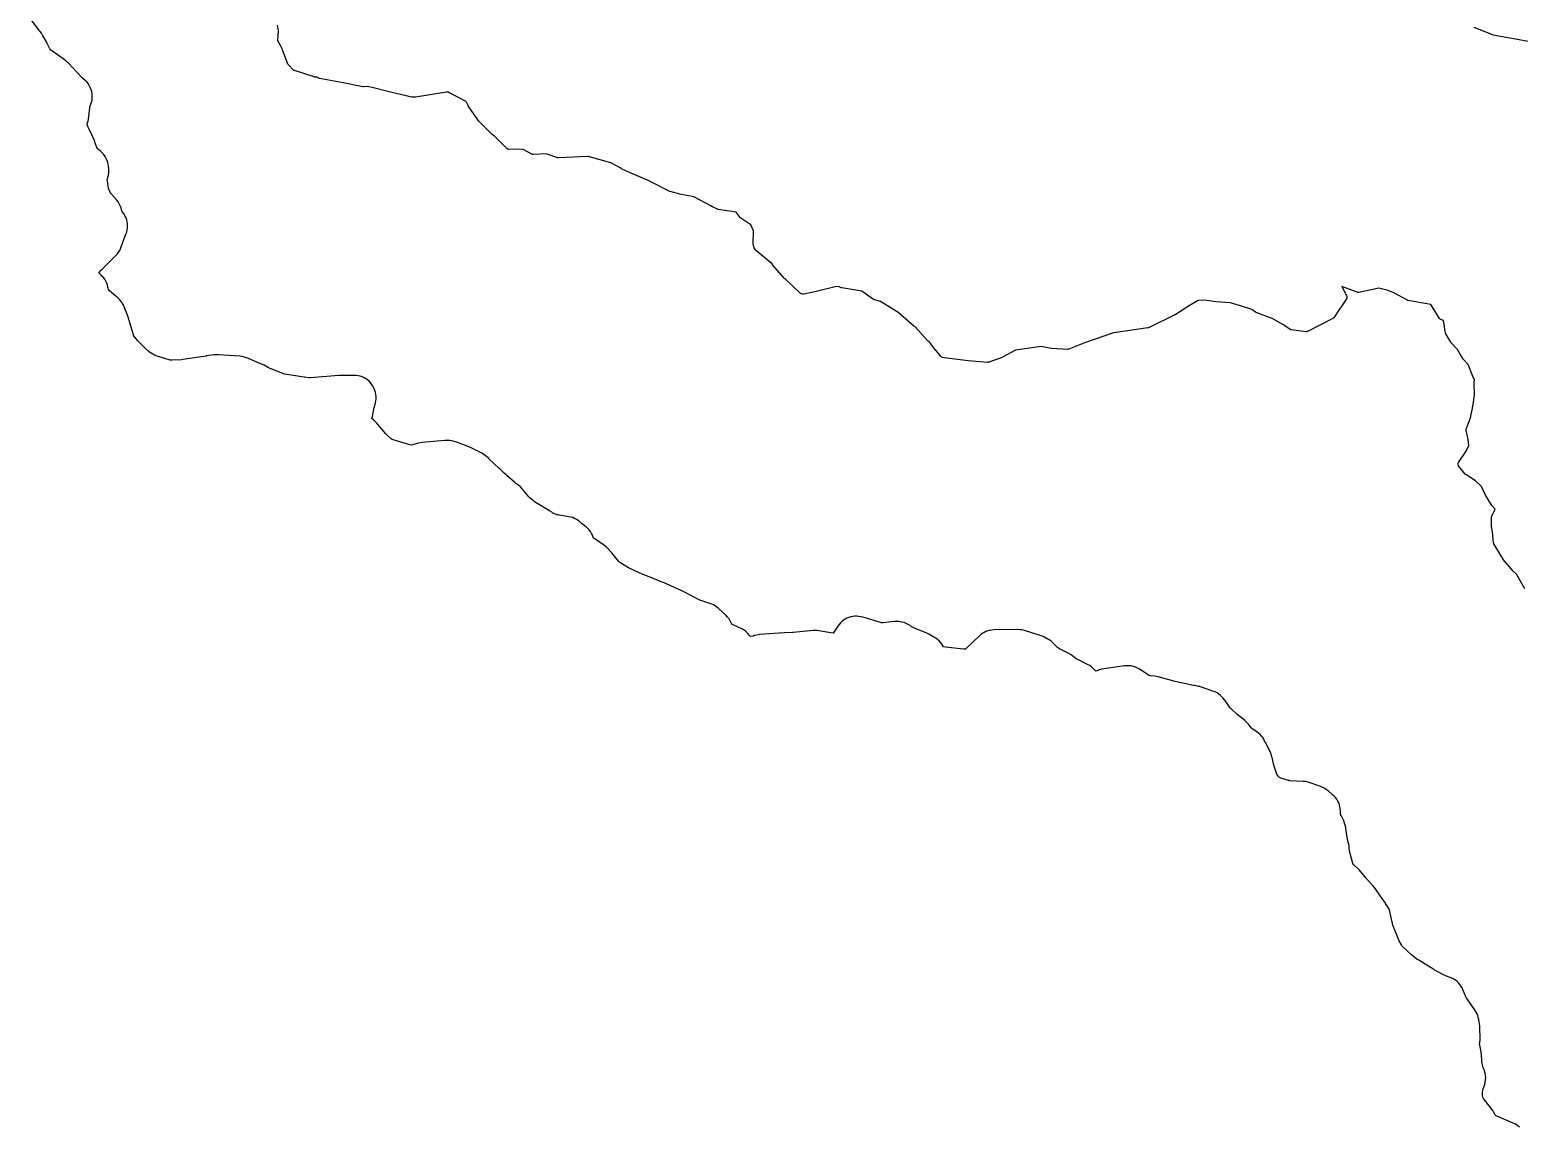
# Model space of a CAD drawing. Header units: millimetres. Extents: x 0 to 600, y 0 to 900.
# Drawn here: x 262.27 to 300, y 570.37 to 598.17 of the extents above; entities that cross this region are included whole.
import ezdxf

# ---------------------------------------------------------------- set-up
doc = ezdxf.new("R2010")
doc.units = ezdxf.units.MM
doc.layers.add('CORTE', color=1, linetype='Continuous')
doc.layers.add('GRABADO', color=5, linetype='Continuous')

msp = doc.modelspace()

# ---------------------------------------------------------------- linework, layer by layer
at = {"layer": 'CORTE'}
for points in [[(300.007, 570.373), (299.969, 570.405), (299.93, 570.433), (299.889, 570.457), (299.844, 570.479), (299.436, 570.652), (299.401, 570.669), (299.381, 570.703), (299.351, 570.758), (299.328, 570.798), (299.302, 570.835), (299.097, 571.104), (299.078, 571.132), (299.072, 571.165), (299.068, 571.202), (299.066, 571.228), (299.069, 571.254), (299.079, 571.306), (299.089, 571.345), (299.125, 571.457), (299.14, 571.515), (299.148, 571.572), (299.151, 571.629), (299.147, 571.687), (299.138, 571.744), (299.122, 571.799), (299.101, 571.854), (299.096, 571.863), (299.087, 571.887), (299.081, 571.911), (299.057, 572.039), (299.052, 572.075), (299.033, 572.291), (299.021, 572.368), (299.002, 572.452), (298.997, 572.48), (299.001, 572.509), (299.004, 572.526), (299.012, 572.587), (299.013, 572.649), (299.005, 572.863), (298.999, 572.931), (298.973, 573.101), (298.963, 573.151), (298.949, 573.198), (298.931, 573.243), (298.909, 573.287), (298.882, 573.33), (298.665, 573.648), (298.653, 573.666), (298.651, 573.67), (298.643, 573.684), (298.637, 573.699), (298.574, 573.854), (298.551, 573.903), (298.525, 573.947), (298.495, 573.989), (298.461, 574.028), (298.424, 574.064), (298.383, 574.096), (298.34, 574.124), (298.294, 574.148), (298.244, 574.168), (298.139, 574.204), (298.095, 574.223), (297.919, 574.314), (297.885, 574.334), (297.855, 574.354), (297.837, 574.366), (297.453, 574.604), (297.434, 574.616), (297.32, 574.697), (297.283, 574.728), (297.047, 574.952), (297.03, 574.97), (297.016, 574.992), (296.961, 575.093), (296.942, 575.133), (296.801, 575.492), (296.794, 575.513), (296.788, 575.536), (296.787, 575.542), (296.781, 575.566), (296.734, 575.792), (296.721, 575.843), (296.704, 575.892), (296.682, 575.938), (296.656, 575.982), (296.625, 576.025), (296.623, 576.028), (296.609, 576.047), (296.445, 576.287), (296.436, 576.3), (296.333, 576.442), (296.29, 576.493), (296.139, 576.659), (296.127, 576.672), (295.988, 576.84), (295.952, 576.879), (295.805, 577.027), (295.782, 577.051), (295.773, 577.083), (295.704, 577.368), (295.7, 577.386), (295.698, 577.405), (295.696, 577.442), (295.691, 577.488), (295.683, 577.534), (295.654, 577.661), (295.651, 577.677), (295.616, 577.87), (295.614, 577.869), (295.605, 577.965), (295.594, 578.022), (295.577, 578.077), (295.553, 578.132), (295.487, 578.265), (295.475, 578.294), (295.472, 578.325), (295.471, 578.383), (295.467, 578.436), (295.459, 578.487), (295.446, 578.538), (295.428, 578.587), (295.405, 578.633), (295.378, 578.678), (295.347, 578.72), (295.313, 578.758), (295.273, 578.795), (295.157, 578.892), (295.108, 578.928), (295.056, 578.959), (295.002, 578.987), (294.962, 579.006), (294.921, 579.022), (294.68, 579.103), (294.63, 579.117), (294.581, 579.127), (294.53, 579.132), (294.193, 579.149), (294.172, 579.151), (294.151, 579.157), (293.962, 579.217), (293.928, 579.23), (293.904, 579.257), (293.878, 579.291), (293.863, 579.313), (293.852, 579.339), (293.793, 579.513), (293.784, 579.545), (293.739, 579.736), (293.734, 579.756), (293.715, 579.822), (293.687, 579.885), (293.571, 580.113), (293.565, 580.124), (293.551, 580.154), (293.527, 580.2), (293.501, 580.241), (293.47, 580.28), (293.436, 580.316), (293.399, 580.349), (293.358, 580.38), (293.25, 580.452), (293.229, 580.468), (293.211, 580.489), (293.143, 580.579), (293.111, 580.616), (293.078, 580.65), (293.04, 580.682), (292.855, 580.824), (292.835, 580.841), (292.707, 580.957), (292.689, 580.974), (292.674, 580.993), (292.539, 581.189), (292.491, 581.249), (292.476, 581.265), (292.435, 581.306), (292.391, 581.342), (292.344, 581.372), (292.294, 581.398), (292.241, 581.419), (291.927, 581.524), (291.905, 581.531), (291.879, 581.538), (291.814, 581.553), (291.766, 581.561), (291.752, 581.564), (291.243, 581.672), (291.224, 581.677), (290.85, 581.779), (290.768, 581.795), (290.653, 581.809), (290.624, 581.814), (290.598, 581.829), (290.382, 581.971), (290.332, 582), (290.28, 582.023), (290.227, 582.041), (290.172, 582.054), (290.116, 582.06), (290.06, 582.061), (290.002, 582.056), (289.474, 581.981), (289.417, 581.97), (289.362, 581.954), (289.333, 581.943), (289.275, 581.926), (289.232, 581.967), (289.207, 581.994), (289.165, 582.031), (289.118, 582.063), (289.067, 582.092), (288.815, 582.215), (288.796, 582.226), (288.777, 582.239), (288.693, 582.305), (288.645, 582.339), (288.593, 582.368), (288.35, 582.489), (288.326, 582.502), (288.306, 582.52), (288.188, 582.639), (288.148, 582.675), (288.107, 582.706), (288.062, 582.733), (287.971, 582.784), (287.918, 582.809), (287.864, 582.829), (287.466, 582.951), (287.408, 582.966), (287.35, 582.974), (287.291, 582.976), (287.281, 582.976), (286.691, 582.966), (286.638, 582.963), (286.587, 582.955), (286.537, 582.942), (286.489, 582.925), (286.442, 582.903), (286.398, 582.877), (286.356, 582.847), (286.316, 582.812), (286.004, 582.511), (285.968, 582.48), (285.921, 582.483), (285.464, 582.534), (285.418, 582.541), (285.39, 582.579), (285.372, 582.606), (285.339, 582.65), (285.304, 582.69), (285.264, 582.726), (285.221, 582.759), (285.174, 582.787), (285.045, 582.857), (284.989, 582.884), (284.639, 583.028), (284.618, 583.038), (284.604, 583.048), (284.568, 583.077), (284.519, 583.107), (284.468, 583.132), (284.415, 583.152), (284.358, 583.167), (284.332, 583.172), (284.275, 583.18), (284.22, 583.183), (284.162, 583.18), (283.876, 583.149), (283.847, 583.148), (283.819, 583.155), (283.433, 583.274), (283.394, 583.284), (283.326, 583.3), (283.273, 583.31), (283.222, 583.314), (283.17, 583.314), (283.118, 583.309), (283.068, 583.299), (283.018, 583.284), (282.97, 583.264), (282.924, 583.241), (282.88, 583.213), (282.84, 583.18), (282.802, 583.145), (282.768, 583.106), (282.737, 583.062), (282.656, 582.936), (282.621, 582.887), (282.561, 582.894), (282.256, 582.945), (282.207, 582.951), (282.159, 582.953), (282.11, 582.95), (281.608, 582.902), (281.588, 582.901), (281.396, 582.894), (281.376, 582.893), (280.751, 582.848), (280.685, 582.839), (280.621, 582.823), (280.59, 582.813), (280.527, 582.797), (280.494, 582.839), (280.461, 582.877), (280.426, 582.911), (280.388, 582.941), (280.348, 582.968), (280.304, 582.993), (280.087, 583.099), (280.074, 583.106), (280.061, 583.1), (280.011, 583.199), (279.981, 583.246), (279.946, 583.289), (279.906, 583.331), (279.715, 583.509), (279.713, 583.511), (279.674, 583.545), (279.634, 583.574), (279.592, 583.599), (279.547, 583.621), (279.499, 583.639), (279.242, 583.723), (279.225, 583.729), (279.208, 583.737), (278.883, 583.908), (278.866, 583.916), (278.737, 583.979), (278.729, 583.983), (278.378, 584.147), (278.313, 584.172), (278.24, 584.196), (278.205, 584.21), (278.171, 584.225), (278.148, 584.235), (277.704, 584.414), (277.685, 584.423), (277.434, 584.542), (277.396, 584.563), (277.219, 584.676), (277.196, 584.692), (277.178, 584.712), (277.013, 584.919), (276.987, 584.949), (276.905, 585.038), (276.872, 585.071), (276.837, 585.1), (276.799, 585.127), (276.578, 585.272), (276.547, 585.294), (276.537, 585.318), (276.52, 585.365), (276.498, 585.412), (276.471, 585.457), (276.44, 585.499), (276.405, 585.538), (276.367, 585.574), (276.323, 585.606), (276.259, 585.651), (276.242, 585.663), (276.236, 585.669), (276.198, 585.707), (276.157, 585.739), (276.114, 585.767), (276.068, 585.791), (276.021, 585.811), (275.971, 585.826), (275.919, 585.836), (275.676, 585.874), (275.653, 585.879), (275.631, 585.886), (275.527, 585.926), (275.506, 585.936), (275.488, 585.948), (275.436, 585.984), (275.057, 586.216), (275.044, 586.225), (275.031, 586.235), (274.939, 586.312), (274.926, 586.325), (274.913, 586.339), (274.742, 586.545), (274.701, 586.589), (274.657, 586.628), (274.608, 586.662), (274.583, 586.678), (274.569, 586.688), (274.555, 586.699), (274.282, 586.94), (274.266, 586.955), (274.172, 587.05), (274.153, 587.068), (273.895, 587.304), (273.893, 587.306), (273.826, 587.367), (273.787, 587.398), (273.748, 587.426), (273.705, 587.45), (273.486, 587.562), (273.43, 587.587), (273.087, 587.72), (273.046, 587.734), (273.017, 587.743), (272.962, 587.756), (272.908, 587.764), (272.852, 587.767), (272.828, 587.766), (272.778, 587.764), (272.209, 587.713), (272.162, 587.707), (272.116, 587.697), (271.965, 587.658), (271.931, 587.651), (271.897, 587.658), (271.474, 587.78), (271.445, 587.79), (271.422, 587.809), (271.314, 587.909), (271.286, 587.938), (271.085, 588.171), (271.055, 588.203), (270.972, 588.286), (270.936, 588.326), (270.945, 588.379), (270.995, 588.602), (270.997, 588.611), (271.024, 588.717), (271.035, 588.771), (271.04, 588.824), (271.04, 588.877), (271.035, 588.93), (271.025, 588.982), (271.01, 589.033), (270.99, 589.082), (270.965, 589.131), (270.96, 589.14), (270.93, 589.185), (270.898, 589.226), (270.862, 589.264), (270.822, 589.298), (270.78, 589.328), (270.734, 589.353), (270.687, 589.375), (270.637, 589.392), (270.587, 589.404), (270.535, 589.411), (270.481, 589.413), (270.182, 589.412), (270.175, 589.412), (270.119, 589.411), (270.105, 589.41), (270.095, 589.41), (269.376, 589.352), (269.354, 589.352), (269.332, 589.353), (269.23, 589.366), (269.218, 589.368), (268.718, 589.449), (268.696, 589.453), (268.674, 589.461), (268.357, 589.586), (268.313, 589.607), (268.203, 589.67), (268.14, 589.701), (267.766, 589.859), (267.707, 589.88), (267.648, 589.894), (267.586, 589.901), (267.05, 589.937), (266.992, 589.938), (266.933, 589.933), (266.746, 589.906), (266.739, 589.905), (266.143, 589.813), (266.108, 589.81), (265.877, 589.798), (265.849, 589.798), (265.821, 589.804), (265.468, 589.91), (265.448, 589.917), (265.43, 589.927), (265.301, 590.005), (265.28, 590.019), (265.261, 590.036), (265.032, 590.264), (265.016, 590.283), (264.923, 590.389), (264.904, 590.413), (264.894, 590.442), (264.804, 590.746), (264.789, 590.79), (264.777, 590.818), (264.772, 590.832), (264.764, 590.864), (264.742, 590.936), (264.657, 591.155), (264.634, 591.206), (264.607, 591.253), (264.576, 591.297), (264.541, 591.338), (264.501, 591.376), (264.289, 591.558), (264.259, 591.586), (264.251, 591.625), (264.247, 591.653), (264.233, 591.704), (264.215, 591.754), (264.192, 591.802), (264.165, 591.848), (264.133, 591.89), (264.096, 591.931), (264.074, 591.954), (264.017, 592.016), (264.074, 592.079), (264.454, 592.46), (264.488, 592.497), (264.518, 592.535), (264.544, 592.577), (264.566, 592.62), (264.585, 592.667), (264.684, 592.946), (264.702, 592.989), (264.721, 593.041), (264.734, 593.092), (264.742, 593.144), (264.745, 593.196), (264.743, 593.249), (264.736, 593.301), (264.724, 593.352), (264.707, 593.402), (264.685, 593.45), (264.659, 593.496), (264.627, 593.54), (264.618, 593.552), (264.606, 593.549), (264.578, 593.656), (264.559, 593.709), (264.534, 593.759), (264.504, 593.806), (264.469, 593.852), (264.338, 594.004), (264.322, 594.024), (264.309, 594.046), (264.277, 594.109), (264.266, 594.134), (264.261, 594.16), (264.233, 594.346), (264.229, 594.38), (264.243, 594.421), (264.247, 594.432), (264.262, 594.487), (264.27, 594.544), (264.273, 594.601), (264.27, 594.658), (264.261, 594.717), (264.254, 594.75), (264.241, 594.808), (264.224, 594.861), (264.201, 594.911), (264.174, 594.959), (264.142, 595.005), (264.105, 595.046), (264.063, 595.085), (264.004, 595.135), (263.979, 595.158), (263.966, 595.19), (263.917, 595.324), (263.902, 595.362), (263.771, 595.654), (263.745, 595.704), (263.717, 595.758), (263.728, 595.802), (263.731, 595.813), (263.742, 595.857), (263.75, 595.901), (263.788, 596.192), (263.792, 596.217), (263.8, 596.241), (263.815, 596.281), (263.833, 596.335), (263.844, 596.388), (263.851, 596.443), (263.851, 596.498), (263.847, 596.552), (263.836, 596.606), (263.821, 596.659), (263.8, 596.71), (263.775, 596.758), (263.744, 596.804), (263.71, 596.846), (263.669, 596.886), (263.603, 596.946), (263.579, 596.971), (263.248, 597.32), (263.216, 597.351), (263.183, 597.379), (263.082, 597.457), (263.055, 597.476), (262.819, 597.639), (262.797, 597.655), (262.781, 597.676), (262.773, 597.689), (262.764, 597.703), (262.756, 597.718), (262.706, 597.824), (262.688, 597.859), (262.592, 598.031), (262.563, 598.078), (262.53, 598.121), (262.511, 598.143), (262.267, 598.467)], [(298.854, 598.236), (299.341, 598.039), (301.966, 597.567)]]:
    msp.add_lwpolyline(points, dxfattribs=at)
at = {"layer": 'GRABADO'}
msp.add_lwpolyline([(300.141, 584.009), (299.928, 584.376), (299.859, 584.444), (299.594, 584.751), (299.59, 584.756), (299.522, 584.869), (299.357, 585.147), (299.353, 585.153), (299.348, 585.167), (299.346, 585.177), (299.327, 585.451), (299.297, 585.587), (299.297, 585.59), (299.296, 585.596), (299.301, 585.823), (299.301, 585.83), (299.305, 585.845), (299.308, 585.852), (299.389, 586.025), (299.31, 586.116), (299.305, 586.121), (299.149, 586.382), (299.147, 586.385), (299.042, 586.598), (298.894, 586.746), (298.645, 586.903), (298.639, 586.907), (298.634, 586.912), (298.63, 586.916), (298.466, 587.121), (298.463, 587.125), (298.458, 587.133), (298.454, 587.141), (298.451, 587.15), (298.45, 587.16), (298.449, 587.167), (298.45, 587.177), (298.452, 587.187), (298.454, 587.195), (298.458, 587.204), (298.462, 587.21), (298.659, 587.491), (298.725, 587.641), (298.708, 587.788), (298.659, 588.027), (298.657, 588.035), (298.657, 588.044), (298.658, 588.054), (298.661, 588.063), (298.662, 588.067), (298.769, 588.339), (298.796, 588.496), (298.796, 588.498), (298.835, 588.678), (298.868, 588.919), (298.86, 589.207), (298.86, 589.211), (298.869, 589.315), (298.842, 589.351), (298.837, 589.357), (298.832, 589.367), (298.704, 589.693), (298.582, 589.825), (298.578, 589.831), (298.575, 589.835), (298.437, 590.072), (298.27, 590.249), (298.264, 590.255), (298.144, 590.463), (298.139, 590.472), (298.136, 590.482), (298.082, 590.806), (298.017, 590.827), (298.012, 590.829), (298.008, 590.831), (298.001, 590.835), (297.989, 590.846), (297.983, 590.854), (297.981, 590.856), (297.762, 591.211), (297.181, 591.315), (297.177, 591.316), (297.168, 591.319), (296.826, 591.505), (296.68, 591.564), (296.44, 591.625), (295.933, 591.517), (295.926, 591.516), (295.914, 591.515), (295.904, 591.517), (295.901, 591.518), (295.896, 591.519), (295.507, 591.668), (295.63, 591.421), (295.631, 591.416), (295.633, 591.41), (295.635, 591.403), (295.636, 591.395), (295.636, 591.382), (295.633, 591.371), (295.63, 591.36), (295.624, 591.35), (295.31, 590.888), (295.306, 590.882), (295.302, 590.876), (295.29, 590.864), (295.28, 590.858), (294.634, 590.527), (294.629, 590.525), (294.624, 590.523), (294.616, 590.521), (294.606, 590.52), (294.599, 590.519), (294.592, 590.52), (294.22, 590.568), (294.212, 590.569), (294.203, 590.573), (294.194, 590.577), (294.026, 590.694), (293.74, 590.854), (293.334, 591.011), (293.329, 591.013), (293.324, 591.016), (293.32, 591.019), (293.228, 591.085), (292.94, 591.18), (292.688, 591.256), (292.316, 591.28), (292.313, 591.28), (292.024, 591.32), (291.868, 591.312), (291.663, 591.193), (291.283, 590.947), (291.279, 590.944), (290.621, 590.629), (290.607, 590.622), (290.602, 590.62), (290.597, 590.618), (290.591, 590.617), (289.734, 590.496), (289.729, 590.495), (289.729, 590.495), (289.719, 590.492), (289.015, 590.244), (288.588, 590.079), (288.581, 590.076), (288.57, 590.074), (288.563, 590.074), (288.149, 590.093), (288.145, 590.093), (288.14, 590.094), (287.893, 590.145), (287.238, 590.053), (286.909, 589.872), (286.904, 589.87), (286.899, 589.868), (286.562, 589.748), (286.557, 589.746), (286.551, 589.745), (286.541, 589.744), (286.042, 589.779), (285.432, 589.857), (285.426, 589.858), (285.421, 589.86), (285.376, 589.875), (285.37, 589.877), (285.365, 589.88), (285.359, 589.883), (285.353, 589.887), (285.348, 589.892), (285.343, 589.897), (285.339, 589.903), (285.336, 589.908), (285.332, 589.916), (285.331, 589.919), (285.218, 590.051), (285.216, 590.053), (285.049, 590.275), (285.036, 590.28), (285.03, 590.283), (285.022, 590.288), (285.015, 590.293), (285.011, 590.297), (284.694, 590.647), (284.667, 590.661), (284.661, 590.665), (284.656, 590.669), (284.262, 591.012), (284.256, 591.017), (284.255, 591.019), (284.244, 591.027), (283.822, 591.285), (283.666, 591.33), (283.659, 591.332), (283.649, 591.337), (283.645, 591.34), (283.346, 591.544), (282.835, 591.633), (282.826, 591.636), (282.753, 591.669), (282.67, 591.661), (282.189, 591.538), (281.877, 591.473), (281.87, 591.471), (281.86, 591.471), (281.85, 591.472), (281.844, 591.474), (281.81, 591.483), (281.802, 591.487), (281.793, 591.492), (281.785, 591.498), (281.775, 591.508), (281.4, 591.857), (281.397, 591.86), (281.38, 591.88), (281.093, 592.21), (281.092, 592.213), (281.065, 592.249), (281.032, 592.272), (280.656, 592.589), (280.652, 592.593), (280.631, 592.618), (280.627, 592.622), (280.623, 592.63), (280.621, 592.634), (280.617, 592.642), (280.598, 592.721), (280.596, 592.725), (280.595, 592.735), (280.595, 592.74), (280.598, 593.072), (280.536, 593.224), (280.28, 593.397), (280.276, 593.4), (280.27, 593.406), (280.266, 593.411), (280.159, 593.547), (279.703, 593.62), (279.697, 593.621), (279.687, 593.625), (279.565, 593.685), (279.521, 593.705), (279.088, 593.937), (278.737, 594.008), (278.735, 594.008), (278.486, 594.071), (278.478, 594.074), (278.02, 594.306), (277.98, 594.328), (277.975, 594.331), (277.972, 594.333), (277.477, 594.546), (277.475, 594.547), (277.261, 594.65), (277.259, 594.651), (276.991, 594.802), (276.443, 594.95), (276.422, 594.955), (276.42, 594.955), (276.401, 594.96), (275.668, 594.923), (275.663, 594.924), (275.661, 594.924), (275.652, 594.925), (275.644, 594.928), (275.347, 595.03), (275.018, 595.011), (275.011, 595.011), (275.005, 595.012), (274.995, 595.014), (274.987, 595.017), (274.983, 595.018), (274.763, 595.133), (274.404, 595.141), (274.398, 595.141), (274.392, 595.142), (274.384, 595.144), (274.375, 595.147), (274.37, 595.15), (274.363, 595.154), (274.356, 595.16), (274.041, 595.475), (273.984, 595.516), (273.979, 595.519), (273.651, 595.848), (273.647, 595.852), (273.605, 595.908), (273.604, 595.909), (273.374, 596.243), (273.372, 596.246), (273.37, 596.25), (273.322, 596.351), (272.899, 596.569), (272.894, 596.571), (272.889, 596.575), (272.871, 596.59), (272.821, 596.59), (272.042, 596.46), (272.034, 596.458), (272.024, 596.458), (271.957, 596.461), (271.953, 596.462), (271.947, 596.463), (271.401, 596.591), (270.941, 596.702), (270.94, 596.702), (270.818, 596.733), (270.721, 596.725), (270.716, 596.725), (270.708, 596.725), (270.164, 596.829), (269.604, 596.937), (269.599, 596.938), (269.59, 596.941), (269.582, 596.945), (269.578, 596.948), (269.551, 596.966), (269.48, 596.97), (269.473, 596.972), (269.468, 596.973), (268.974, 597.133), (268.965, 597.137), (268.958, 597.142), (268.953, 597.145), (268.949, 597.149), (268.822, 597.276), (268.818, 597.28), (268.813, 597.287), (268.808, 597.296), (268.806, 597.301), (268.673, 597.661), (268.66, 597.698), (268.558, 597.874), (268.555, 597.879), (268.553, 597.886), (268.55, 597.895), (268.549, 597.906), (268.549, 597.914), (268.565, 598.135), (268.542, 598.286)], dxfattribs=at)

doc.saveas('drawing.dxf')
